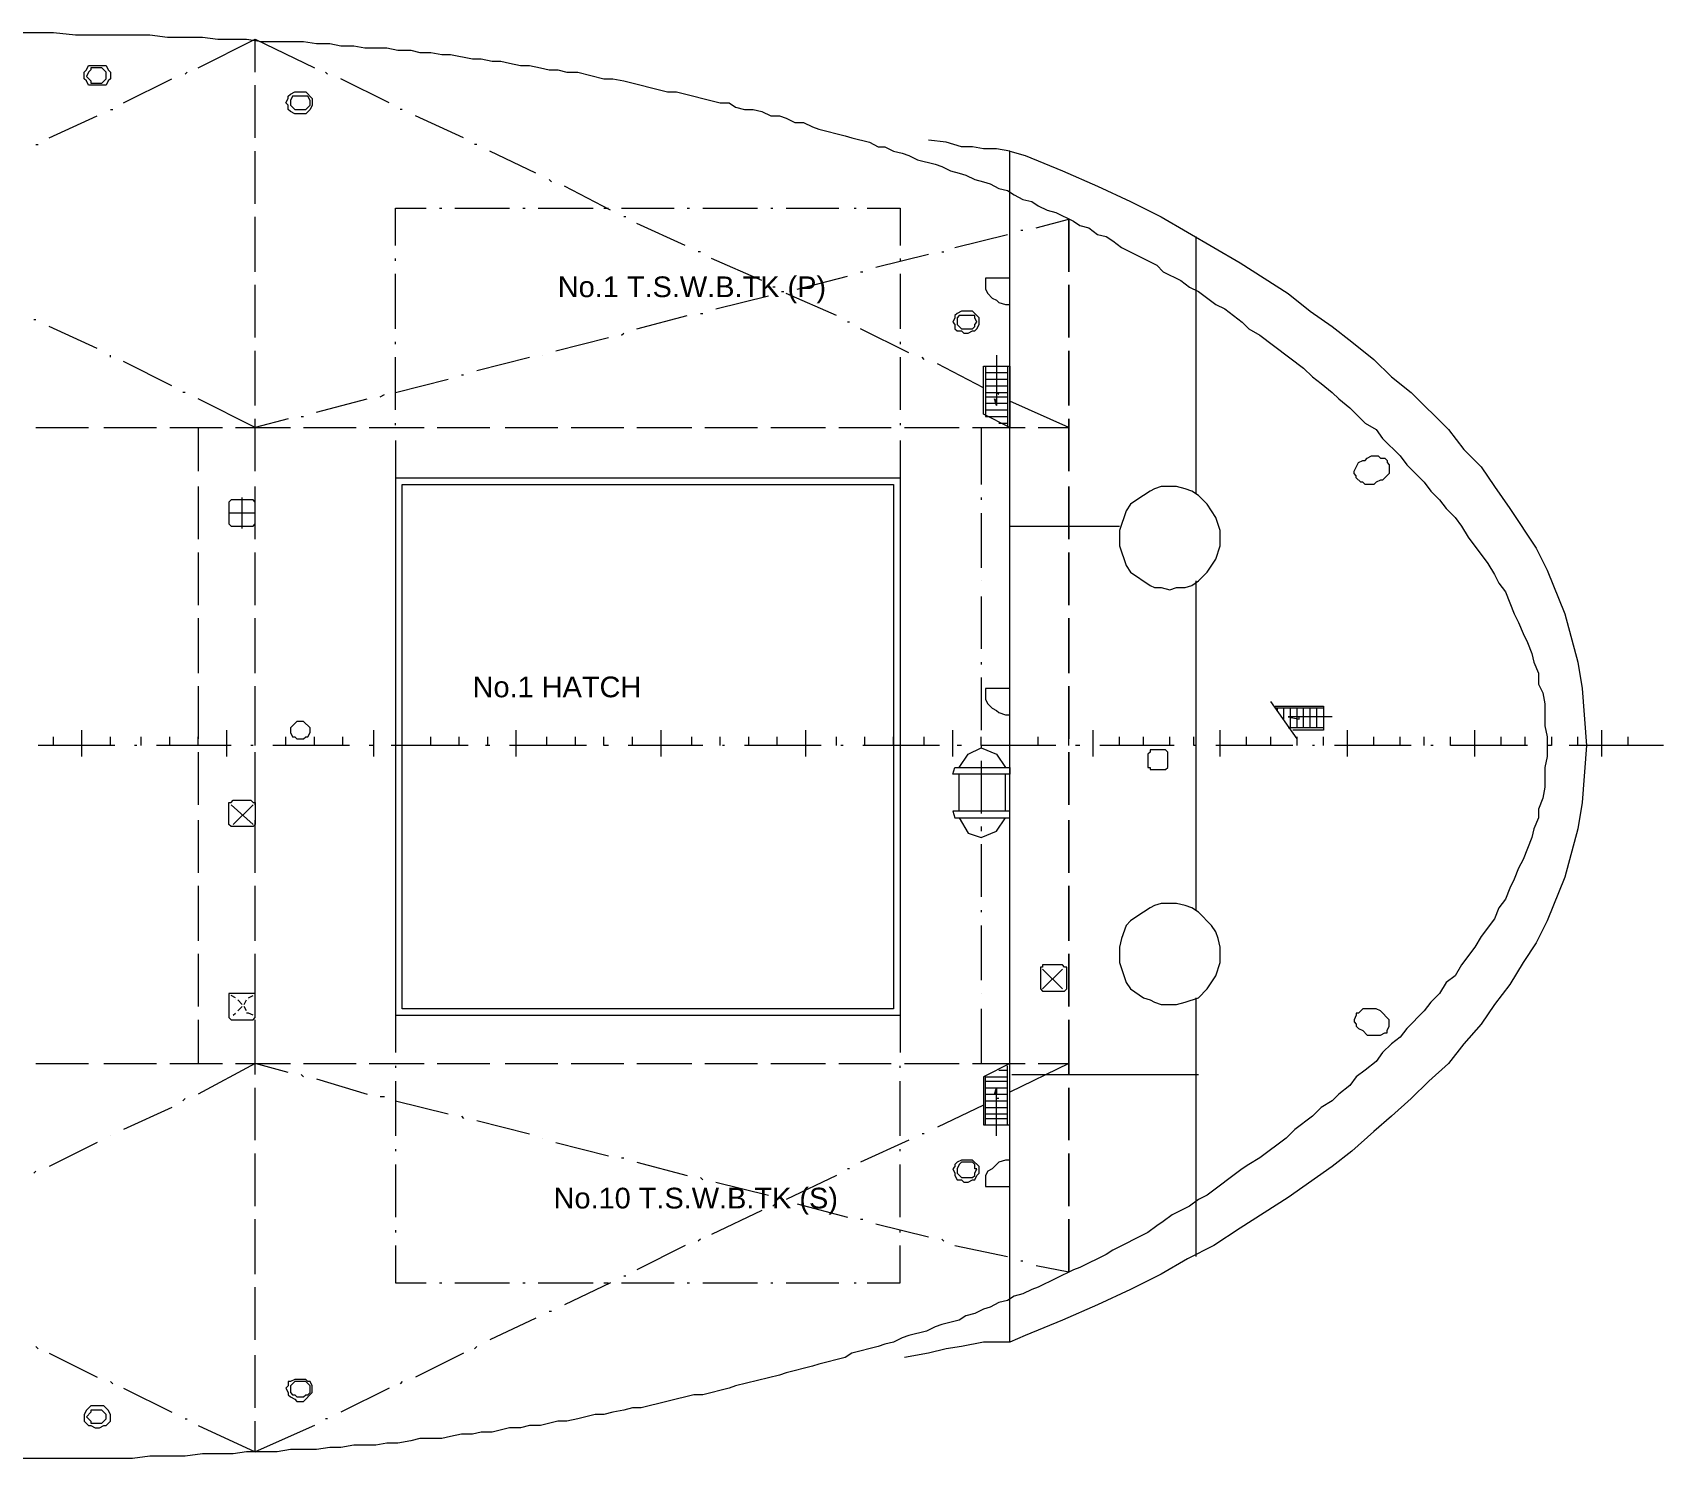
# Model space of a CAD drawing. Header units: millimetres. Extents: x -1005 to 291095, y -4225 to 50669.
# Drawn here: x 239886 to 291095, y 872 to 45641 of the extents above; entities that cross this region are included whole.
import ezdxf

# ---------------------------------------------------------------- set-up
doc = ezdxf.new("R2010")
doc.units = ezdxf.units.MM
doc.layers.add('PDF_Geomertry', color=7, linetype='Continuous')
doc.styles.get("Standard").update_dxf_attribs({"font": 'arial.ttf'})

msp = doc.modelspace()

# ---------------------------------------------------------------- linework, layer by layer
at = {"layer": 'PDF_Geomertry', "lineweight": 5}
for points in [[(237785, 45641), (240540, 45641), (241229, 45572), (243571, 45572), (244122, 45503), (245224, 45503), (245706, 45434), (246601, 45434), (247083, 45365), (248392, 45365), (248805, 45297), (249219, 45297), (249563, 45228), (249976, 45228), (250321, 45159), (251009, 45159), (251354, 45090), (251767, 45090), (252042, 45021), (252387, 45021), (252731, 44952), (253007, 44952), (253696, 44814), (253971, 44814), (254315, 44746), (254591, 44746), (254866, 44677), (255211, 44608), (255486, 44608), (255831, 44539), (256106, 44470), (256382, 44470), (256657, 44401), (257002, 44401), (257828, 44195), (258104, 44195), (258448, 44126), (259825, 43781), (260101, 43781), (261478, 43437), (261754, 43437), (261961, 43299), (262236, 43230), (262512, 43230), (262787, 43161), (263063, 43024), (263338, 43024), (263545, 42955), (263820, 42817), (264096, 42817), (264371, 42679), (264578, 42610), (265404, 42404), (265611, 42335), (266162, 42197), (266437, 42059), (266644, 42059), (266920, 41922), (267195, 41853), (267402, 41784), (267677, 41646), (268228, 41508), (268435, 41440), (268710, 41302), (268986, 41233), (269192, 41164), (269468, 41026), (269743, 40957), (269950, 40889), (270226, 40751), (270501, 40682), (270708, 40544), (270983, 40406), (271259, 40338), (271465, 40200), (271741, 40062), (272016, 39993), (272567, 39718), (272774, 39580), (273049, 39511), (273325, 39304), (273600, 39236), (273807, 39098), (274083, 38891), (275185, 38340), (275391, 38134), (275942, 37858), (276218, 37651), (276493, 37514), (277044, 37100), (277320, 36963), (277871, 36549), (278077, 36343), (278422, 36136), (279799, 35103), (280075, 34828), (280350, 34621), (280695, 34345), (280901, 34139), (281246, 33863), (281728, 33381), (282072, 33175), (282279, 32899), (282830, 32348), (283036, 32073), (283587, 31522), (283794, 31246), (284069, 30971), (284276, 30695), (284552, 30420), (284758, 30144), (284965, 29800), (285585, 28973), (285791, 28629), (285929, 28353), (286136, 28078), (286411, 27389), (286549, 27114), (286687, 26769), (286824, 26494), (286962, 26149), (287031, 25874), (287169, 25529), (287169, 25185), (287307, 24910), (287375, 24565), (287375, 23876), (287444, 23532), (287444, 23257)], [(245086, 44539), (246877, 45434), (248737, 44539)], [(246877, 44401), (246877, 45434)], [(242744, 43437), (244260, 44195)], [(244673, 44332), (244742, 44401)], [(249150, 44332), (249081, 44401)], [(251078, 43437), (249563, 44195)], [(246877, 42335), (246877, 43988)], [(240403, 42335), (241918, 43024)], [(242331, 43230), (242400, 43230)], [(251491, 43230), (251423, 43230)], [(253420, 42335), (251905, 43024)], [(239989, 42128), (240058, 42128)], [(253833, 42128), (253764, 42128)], [(270570, 41922), (270157, 41991), (269743, 41991), (269399, 42059), (269055, 42059), (268573, 42197), (268022, 42266)], [(246877, 40269), (246877, 41922)], [(255693, 41233), (254247, 41922)], [(270570, 4523), (270570, 41922), (271052, 41784), (272223, 41302), (273325, 40820), (274358, 40338), (275322, 39855), (277802, 38409), (279317, 37445), (280006, 36894), (280695, 36412), (281314, 35930), (282003, 35379), (282554, 34828), (283174, 34345), (284345, 33175), (284827, 32555), (285378, 32004), (285791, 31384), (286273, 30695), (287100, 29455), (287444, 28767), (287995, 27389), (288409, 25874), (288546, 25047), (288684, 23257), (288546, 21466), (288409, 20639), (287995, 19124), (287444, 17747), (287100, 17058), (286687, 16438), (286273, 15749), (285791, 15129), (285378, 14509), (284827, 13890), (284345, 13270), (283725, 12719), (283174, 12168), (282554, 11617), (282003, 11135), (281314, 10515), (280695, 10033), (279317, 9068), (277802, 8104), (276975, 7553), (276149, 7140), (275322, 6658), (274358, 6176), (273325, 5693), (272223, 5211), (271052, 4729), (270570, 4523), (269743, 4523), (269055, 4385), (268573, 4316), (268022, 4178), (267264, 4040)], [(256175, 40957), (256106, 41026)], [(258035, 40062), (256588, 40820)], [(251285, 38960), (251285, 40131), (252249, 40131)], [(252662, 40131), (252731, 40131)], [(253145, 40131), (254866, 40131)], [(255280, 40131), (255349, 40131)], [(255762, 40131), (257484, 40131)], [(257828, 40131), (257966, 40131)], [(258379, 40131), (260032, 40131)], [(260445, 40131), (260514, 40131)], [(260927, 40131), (262649, 40131)], [(263063, 40131), (263131, 40131)], [(263545, 40131), (265198, 40131)], [(265680, 40131), (265749, 40131)], [(266093, 40131), (267126, 40131), (267126, 38960)], [(246877, 38134), (246877, 39855)], [(258517, 39855), (258448, 39855)], [(260376, 38960), (258861, 39649)], [(270914, 39442), (270983, 39442)], [(271396, 39511), (272430, 39787), (272430, 38134), (272430, 39787)], [(268848, 38891), (270501, 39304)], [(276424, 31177), (276424, 39236)], [(251285, 38478), (251285, 38547)], [(260859, 38753), (260790, 38753)], [(262787, 37858), (261203, 38547)], [(266369, 38271), (268022, 38685)], [(267126, 38547), (267126, 38478)], [(268435, 38753), (268504, 38753)], [(251285, 36343), (251285, 38065)], [(263889, 37583), (265473, 37996)], [(265886, 38134), (265955, 38134)], [(267126, 38065), (267126, 36343)], [(270570, 37927), (269812, 37927), (269812, 37583), (269881, 37445), (270019, 37307), (270157, 37238), (270226, 37169), (270432, 37100), (270570, 37100)], [(246877, 36067), (246877, 37720)], [(263200, 37651), (263131, 37651)], [(263407, 37514), (263476, 37514)], [(265129, 36756), (263545, 37445)], [(261341, 36963), (262994, 37376)], [(239989, 36618), (239920, 36618)], [(241918, 35723), (240403, 36412)], [(258861, 36343), (260445, 36756)], [(260859, 36825), (260927, 36825)], [(265542, 36549), (265473, 36549)], [(251285, 35861), (251285, 35930)], [(256313, 35654), (257966, 36067)], [(258379, 36136), (258448, 36205)], [(267402, 35585), (265886, 36343)], [(267126, 35930), (267126, 35861)], [(242331, 35447), (242331, 35516)], [(246877, 33932), (246877, 35654)], [(251285, 33794), (251285, 35447)], [(253833, 35034), (255486, 35447)], [(255900, 35516), (255900, 35516)], [(267126, 35447), (267126, 33794)], [(267884, 35379), (267815, 35447)], [(270157, 35516), (270157, 33932)], [(244260, 34552), (242744, 35310)], [(253351, 34896), (253420, 34896)], [(269743, 34483), (268297, 35241)], [(269812, 35172), (269812, 33588), (270501, 33588)], [(269812, 34965), (270501, 34965)], [(270501, 35172), (270501, 33243)], [(244673, 34345), (244604, 34345)], [(251285, 34345), (252938, 34759)], [(269812, 34759), (270501, 34759)], [(269812, 34552), (270501, 34552)], [(269812, 34345), (270501, 34345)], [(270226, 34277), (270157, 34345)], [(247910, 33519), (246877, 33243), (245086, 34139)], [(248805, 33726), (250390, 34139)], [(250803, 34208), (250941, 34277)], [(269812, 34208), (270501, 34208)], [(269812, 34001), (270501, 34001)], [(271465, 33243), (272430, 33243), (270570, 34070)], [(246877, 31866), (246877, 33519)], [(248323, 33588), (248392, 33588)], [(251285, 33312), (251285, 33381)], [(267126, 33381), (267126, 33312)], [(269812, 33794), (270501, 33794)], [(270226, 33381), (270501, 33381)], [(239989, 33243), (241642, 33243)], [(242124, 33243), (243777, 33243)], [(244191, 33243), (245844, 33243)], [(245086, 33243), (245086, 31866)], [(246257, 33243), (247979, 33243)], [(248392, 33243), (250045, 33243)], [(250458, 33243), (252180, 33243)], [(251285, 32830), (251285, 31659), (267126, 31659), (267126, 14785), (267126, 13614)], [(252593, 33243), (254247, 33243)], [(254729, 33243), (256382, 33243)], [(256795, 33243), (258448, 33243)], [(258861, 33243), (260583, 33243)], [(260996, 33243), (262649, 33243)], [(263063, 33243), (264784, 33243)], [(265198, 33243), (266851, 33243)], [(267126, 32830), (267126, 31659)], [(267264, 33243), (268986, 33243)], [(269399, 33243), (271052, 33243)], [(269675, 33243), (269675, 31453)], [(245086, 31384), (245086, 29731)], [(246877, 29731), (246877, 31384)], [(251285, 31659), (251285, 14785), (267126, 14785)], [(246464, 30075), (246464, 31039)], [(269675, 31039), (269675, 30971)], [(246877, 30557), (246050, 30557)], [(269675, 30557), (269675, 28835)], [(270570, 30144), (274014, 30144)], [(245086, 29318), (245086, 27665)], [(246877, 27665), (246877, 29318)], [(269675, 28422), (269675, 28422)], [(276424, 18091), (276424, 28422)], [(269675, 27940), (269675, 26287)], [(245086, 27251), (245086, 25529)], [(246877, 25529), (246877, 27251)], [(269675, 25874), (269675, 25805)], [(245086, 25116), (245086, 23463)], [(246877, 23463), (246877, 25116)], [(269675, 25392), (269675, 23739)], [(270570, 25047), (269812, 25047), (269812, 24703), (269881, 24565), (270019, 24427), (270157, 24359), (270226, 24290), (270432, 24221), (270570, 24221)], [(279593, 23463), (278766, 24634)], [(278904, 24496), (280419, 24496), (280419, 23739), (279455, 23739)], [(280419, 24427), (278904, 24427)], [(278973, 24359), (278973, 24427)], [(279179, 24083), (279179, 24427)], [(279386, 23808), (279386, 24427)], [(279593, 23808), (279593, 24427)], [(280695, 24152), (279661, 24152)], [(279799, 23808), (279799, 24427)], [(280006, 23808), (280006, 24427)], [(280212, 23808), (280212, 24427)], [(241436, 22912), (241436, 23739)], [(245982, 22912), (245982, 23739)], [(250596, 22912), (250596, 23739)], [(255073, 22912), (255073, 23739)], [(259619, 22912), (259619, 23739)], [(264165, 22912), (264165, 23739)], [(268779, 22912), (268779, 23739)], [(273187, 22912), (273187, 23739)], [(277182, 22912), (277182, 23739)], [(280419, 23808), (279317, 23808)], [(281177, 22912), (281177, 23739)], [(285171, 22912), (285171, 23739)], [(289166, 22912), (289166, 23739)], [(287582, 23532), (287582, 23257), (287444, 23257), (287444, 22912), (287375, 22568), (287375, 21948), (287307, 21604), (287169, 21259), (287169, 20984), (287031, 20639), (286962, 20364), (286687, 19675), (286549, 19400), (286411, 19055), (286273, 18780), (286136, 18435), (285929, 18160), (285791, 17815), (285378, 17264), (285171, 16920), (284758, 16369), (284552, 16025), (284276, 15818), (284069, 15474), (283794, 15198), (283587, 14923), (283036, 14372), (282830, 14096), (282554, 13890), (282279, 13614), (282072, 13339), (281728, 13063), (281452, 12856), (281246, 12581), (280901, 12305), (280695, 12099), (280350, 11892), (280075, 11617), (279524, 11203), (279248, 10928), (278422, 10308), (278077, 10101), (277871, 9964), (276769, 9137), (276493, 8999), (276218, 8793), (275667, 8517), (275391, 8311), (275185, 8173), (274909, 7966), (273807, 7415), (273600, 7278), (272774, 6864), (272567, 6795), (271465, 6244), (271259, 6176), (270983, 6038), (270708, 5969), (270501, 5831), (270226, 5762), (269950, 5625), (269743, 5556), (269468, 5418), (269192, 5349), (268986, 5211), (268435, 5074), (268228, 5005), (267953, 4867), (267402, 4729), (267195, 4660), (266920, 4523), (266644, 4454), (266437, 4385), (265611, 4178), (265404, 4040), (264578, 3834), (264371, 3765), (263545, 3558), (263338, 3489), (261961, 3145), (261754, 3076), (260927, 2870), (260652, 2870), (258999, 2456), (258723, 2456), (258448, 2387), (258104, 2319), (257828, 2250), (257553, 2250), (257002, 2112), (256657, 2043), (256382, 2043), (255831, 1905), (255486, 1905), (255211, 1836), (254866, 1836), (254315, 1699), (253971, 1699), (253696, 1630), (253351, 1630), (253007, 1561), (252731, 1492), (252042, 1492), (251767, 1423), (251354, 1354), (251009, 1354), (250665, 1285), (249976, 1285), (249563, 1217), (249219, 1217), (248805, 1148), (247979, 1148), (247566, 1079), (246601, 1079), (246188, 1010), (245224, 1010), (244673, 941), (243571, 941), (243020, 872), (239232, 872)], [(242469, 23257), (240058, 23257)], [(240540, 23257), (240540, 23532)], [(242331, 23257), (242331, 23532)], [(243158, 23257), (243089, 23257)], [(243295, 23257), (243295, 23532)], [(246119, 23257), (243777, 23257)], [(244191, 23257), (244191, 23532)], [(245086, 23257), (245086, 23532)], [(245086, 23050), (245086, 21397)], [(246877, 21397), (246877, 20777), (246808, 20708), (246739, 20708), (246188, 20708), (246119, 20708), (246050, 20777), (246050, 21397), (246050, 21466), (246119, 21466), (246188, 21535), (246739, 21535), (246808, 21466), (246877, 21466), (246877, 21397), (246877, 23050)], [(246808, 23257), (246739, 23257)], [(246877, 23257), (246877, 23532)], [(249838, 23257), (247428, 23257)], [(247841, 23257), (247841, 23532)], [(248737, 23257), (248737, 23532)], [(249632, 23257), (249632, 23532)], [(250596, 23257), (250458, 23257)], [(253558, 23257), (251147, 23257)], [(251491, 23257), (251491, 23532)], [(252387, 23257), (252387, 23532)], [(253282, 23257), (253282, 23532)], [(254247, 23257), (254109, 23257)], [(254178, 23257), (254178, 23532)], [(257277, 23257), (254866, 23257)], [(256037, 23257), (256037, 23532)], [(256933, 23257), (256933, 23532)], [(257966, 23257), (257828, 23257), (257828, 23532)], [(260927, 23257), (258586, 23257)], [(258723, 23257), (258723, 23532)], [(260583, 23257), (260583, 23532)], [(261478, 23257), (261478, 23532)], [(261616, 23257), (261547, 23257)], [(264647, 23257), (262236, 23257)], [(262374, 23257), (262374, 23532)], [(263269, 23257), (263269, 23532)], [(265129, 23257), (265129, 23532)], [(265335, 23257), (265267, 23257)], [(268366, 23257), (265955, 23257)], [(266024, 23257), (266024, 23532)], [(266920, 23257), (266920, 23532)], [(267884, 23257), (267884, 23532)], [(269055, 23257), (268917, 23257)], [(268986, 22568), (269261, 22981), (269675, 23188), (270157, 22981), (270432, 22568)], [(269675, 23257), (269675, 23532)], [(272016, 23257), (269675, 23257), (269675, 23188)], [(270570, 23257), (270570, 23532)], [(271465, 23257), (271465, 23532)], [(272430, 23257), (272430, 23532)], [(272774, 23257), (272636, 23257)], [(275736, 23257), (273394, 23257)], [(274014, 23257), (274014, 23532)], [(274771, 23257), (274771, 23532)], [(275598, 23257), (275598, 23532)], [(276424, 23257), (276355, 23257), (276355, 23532)], [(279455, 23257), (277044, 23257)], [(278008, 23257), (278008, 23532)], [(278766, 23257), (278766, 23532)], [(279593, 23257), (279593, 23532)], [(280144, 23257), (280075, 23257)], [(280419, 23257), (280419, 23532)], [(283174, 23257), (280763, 23257)], [(282003, 23257), (282003, 23532)], [(282830, 23257), (282830, 23532)], [(283587, 23257), (283587, 23532)], [(283863, 23257), (283794, 23257)], [(286824, 23257), (284414, 23257), (284414, 23532)], [(285998, 23257), (285998, 23532)], [(286756, 23257), (286756, 23532)], [(291095, 23257), (288133, 23257)], [(288409, 23257), (288409, 23532)], [(289993, 23257), (289993, 23532)], [(269675, 22774), (269675, 21121)], [(268986, 21190), (268986, 22361)], [(270432, 21190), (270432, 22361)], [(246808, 20777), (246119, 21397)], [(246188, 20777), (246808, 21397)], [(245086, 20915), (245086, 19262)], [(246877, 19262), (246877, 20915)], [(268986, 20984), (269261, 20502), (269675, 20364), (270157, 20570), (270432, 20984)], [(269675, 20708), (269675, 20570)], [(269675, 20157), (269675, 18504)], [(245086, 18849), (245086, 17127)], [(246877, 17127), (246877, 18849)], [(269675, 18091), (269675, 18022)], [(269675, 17609), (269675, 15887)], [(245086, 16713), (245086, 15060)], [(246877, 15060), (246877, 16713)], [(271603, 16231), (272223, 15611)], [(272223, 16231), (271603, 15611)], [(246257, 15336), (246119, 15405)], [(246670, 15336), (246808, 15405)], [(269675, 15474), (269675, 15474)], [(246188, 14785), (246257, 14854), (246257, 14854)], [(246257, 15267), (246257, 15267)], [(246464, 15129), (246326, 15267)], [(246326, 14923), (246464, 15060), (246464, 15060)], [(246464, 15060), (246464, 15060)], [(246532, 15129), (246601, 15267)], [(246601, 14923), (246532, 15060)], [(246808, 14785), (246670, 14854), (246601, 14854)], [(246670, 15267), (246670, 15267)], [(269675, 14992), (269675, 13270)], [(276424, 7209), (276424, 15336)], [(245086, 14647), (245086, 13270)], [(246877, 12925), (246877, 14647)], [(251285, 14785), (251285, 13614)], [(239989, 13270), (241642, 13270)], [(242124, 13270), (243777, 13270)], [(244191, 13270), (245844, 13270)], [(247910, 12994), (246877, 13270), (245086, 12305)], [(246257, 13270), (247979, 13270)], [(248323, 12925), (248392, 12856)], [(248392, 13270), (250045, 13270)], [(250458, 13270), (252180, 13270)], [(251285, 13201), (251285, 13132)], [(252593, 13270), (254247, 13270)], [(254729, 13270), (256382, 13270)], [(256795, 13270), (258448, 13270)], [(258861, 13270), (260583, 13270)], [(260996, 13270), (262649, 13270)], [(263063, 13270), (264784, 13270)], [(265198, 13270), (266851, 13270)], [(267126, 13132), (267126, 13201)], [(267264, 13270), (268986, 13270)], [(269399, 13270), (271052, 13270)], [(269812, 11341), (269812, 12856), (270501, 12856)], [(270226, 13063), (270501, 13063)], [(270501, 11341), (270501, 13201)], [(271465, 13270), (272430, 13270), (270570, 12374)], [(270639, 12925), (276493, 12925)], [(246877, 10859), (246877, 12512)], [(248805, 12788), (250390, 12305)], [(251285, 12719), (251285, 10997)], [(267126, 10997), (267126, 12719)], [(269812, 12719), (270501, 12719)], [(269812, 12512), (270501, 12512)], [(269812, 12305), (270501, 12305)], [(270157, 10997), (270157, 12512)], [(244260, 11892), (242744, 11203)], [(244673, 12168), (244604, 12099)], [(250803, 12237), (250941, 12237)], [(251285, 12099), (252938, 11686)], [(269743, 11961), (268297, 11272)], [(269812, 12099), (270501, 12099)], [(269812, 11892), (270501, 11892)], [(270226, 12168), (270157, 12168)], [(253351, 11617), (253420, 11548)], [(253833, 11479), (255486, 11066)], [(269812, 11686), (270501, 11686)], [(269812, 11548), (270501, 11548)], [(241918, 10790), (240403, 10033)], [(242331, 10997), (242331, 10997)], [(255900, 10928), (255900, 10928)], [(256313, 10790), (257966, 10377)], [(267402, 10859), (265886, 10170)], [(267884, 11066), (267815, 11066)], [(246877, 8793), (246877, 10446)], [(251285, 10584), (251285, 10515)], [(258379, 10308), (258448, 10308)], [(267126, 10515), (267126, 10584)], [(239989, 9895), (239920, 9826)], [(251285, 10101), (251285, 8448)], [(258861, 10170), (260445, 9757)], [(265129, 9757), (263545, 8999)], [(265542, 9964), (265473, 9964)], [(267126, 8448), (267126, 10101)], [(270570, 10239), (270432, 10239), (270226, 10170), (270019, 9964), (269881, 9895), (269812, 9757), (269812, 9413), (270570, 9413)], [(260859, 9688), (260927, 9619)], [(261341, 9550), (262994, 9137)], [(263200, 8862), (263131, 8793)], [(263407, 8999), (263476, 8999)], [(263889, 8862), (265473, 8448)], [(246877, 6658), (246877, 8380)], [(262787, 8655), (261203, 7897)], [(265886, 8380), (265955, 8380)], [(266369, 8242), (268022, 7829)], [(251285, 8035), (251285, 7966)], [(260859, 7760), (260790, 7691)], [(267126, 7966), (267126, 8035)], [(268435, 7760), (268504, 7691)], [(251285, 7553), (251285, 6382), (252249, 6382)], [(260376, 7553), (258861, 6795)], [(266093, 6382), (267126, 6382), (267126, 7553)], [(268848, 7553), (270501, 7209)], [(270914, 7071), (270983, 7071)], [(271396, 6933), (272430, 6727)], [(246877, 4591), (246877, 6244)], [(252662, 6382), (252731, 6382)], [(253145, 6382), (254866, 6382)], [(255280, 6382), (255349, 6382)], [(255762, 6382), (257484, 6382)], [(258035, 6382), (256588, 5693)], [(257828, 6382), (257966, 6382)], [(258379, 6382), (260032, 6382)], [(258517, 6589), (258448, 6589)], [(260445, 6382), (260514, 6382)], [(260927, 6382), (262649, 6382)], [(263063, 6382), (263131, 6382)], [(263545, 6382), (265198, 6382)], [(265680, 6382), (265749, 6382)], [(255693, 5280), (254247, 4591)], [(256175, 5487), (256106, 5487)], [(239989, 4385), (240058, 4316)], [(240403, 4178), (241918, 3421)], [(246877, 2456), (246877, 4109)], [(253420, 4178), (251905, 3421)], [(253833, 4385), (253764, 4316)], [(242331, 3283), (242400, 3214)], [(242744, 3076), (244260, 2319)], [(251078, 3076), (249563, 2319)], [(251491, 3283), (251423, 3214)], [(244673, 2112), (244742, 2112)], [(249150, 2112), (249081, 2112)], [(245086, 1905), (246877, 1079), (246877, 2043)], [(248737, 1905), (246877, 1079)]]:
    msp.add_lwpolyline(points, dxfattribs=at)
for points in [[(241987, 44608), (242193, 44608), (242262, 44470), (242331, 44401), (242331, 44195), (242262, 44126), (242193, 43988), (241987, 43988), (241849, 43988), (241642, 43988), (241573, 44126), (241505, 44195), (241505, 44401), (241573, 44470), (241642, 44608), (241849, 44608)], [(241987, 44539), (241849, 44539), (241711, 44539), (241711, 44470), (241642, 44401), (241573, 44263), (241711, 44126), (241711, 44057), (241849, 44057), (241987, 44057), (242056, 44057), (242193, 44195), (242193, 44401), (242056, 44539)], [(248392, 43781), (248461, 43781), (248668, 43575), (248668, 43368), (248599, 43230), (248461, 43093), (248392, 43093), (248186, 43093), (248117, 43093), (247979, 43161), (247910, 43230), (247910, 43368), (247841, 43437), (247910, 43575), (247910, 43644), (247979, 43712), (248117, 43781), (248186, 43781)], [(248392, 43644), (248186, 43644), (248048, 43644), (247979, 43506), (247979, 43368), (248117, 43230), (248186, 43230), (248392, 43230), (248461, 43230), (248599, 43368), (248599, 43506), (248530, 43644)], [(272430, 37720), (272430, 36067)], [(269261, 36894), (269124, 36894), (269055, 36894), (268917, 36825), (268848, 36756), (268848, 36687), (268779, 36549), (268848, 36481), (268848, 36343), (268917, 36274), (269055, 36274), (269124, 36205), (269261, 36205), (269399, 36274), (269468, 36274), (269537, 36343), (269606, 36481), (269606, 36687), (269399, 36894)], [(269261, 36343), (269399, 36343), (269468, 36412), (269468, 36481), (269537, 36549), (269468, 36687), (269468, 36756), (269261, 36756), (269124, 36756), (268986, 36756), (268917, 36687), (268917, 36481), (269055, 36343), (269124, 36343)], [(272430, 35654), (272430, 33932)], [(270570, 33243), (269743, 33657), (269743, 35172), (270570, 35172)], [(270157, 34139), (270157, 33932), (270088, 34139), (270157, 33932)], [(272430, 33519), (272430, 31866)], [(282485, 32073), (282485, 31797), (282279, 31590), (282210, 31590), (282072, 31522), (282003, 31453), (281728, 31453), (281659, 31522), (281590, 31522), (281452, 31659), (281452, 31728), (281383, 31797), (281383, 31866), (281521, 32141), (281659, 32210), (281728, 32210), (281797, 32279), (281934, 32348), (282141, 32348), (282210, 32279), (282348, 32279), (282416, 32210), (282416, 32141), (282485, 32073)], [(251491, 14992), (251491, 31453), (266920, 31453), (266920, 14992)], [(272430, 31384), (272430, 29731)], [(275598, 28147), (275804, 28216), (276080, 28216), (276287, 28284), (276493, 28422), (276769, 28698), (277044, 29111), (277182, 29524), (277182, 30006), (277044, 30420), (276769, 30833), (276493, 31108), (276287, 31246), (276080, 31315), (275804, 31384), (275322, 31384), (275116, 31315), (274978, 31246), (274565, 30971), (274358, 30833), (274220, 30626), (274014, 30006), (274014, 29524), (274220, 28904), (274358, 28698), (274978, 28284), (275116, 28216), (275322, 28216), (275598, 28147)], [(246739, 30144), (246808, 30144), (246877, 30213), (246877, 30833), (246877, 30902), (246808, 30971), (246739, 30971), (246188, 30971), (246119, 30971), (246050, 30902), (246050, 30833), (246050, 30213), (246119, 30144), (246188, 30144)], [(272430, 29318), (272430, 27665)], [(272430, 27251), (272430, 25529)], [(272430, 25116), (272430, 23463)], [(279661, 24152), (279317, 24152), (279661, 24083), (279661, 24152)], [(279661, 24152), (279317, 24152), (279661, 24083), (279661, 24152)], [(279661, 24152), (279317, 24152), (279661, 24083), (279661, 24152)], [(248254, 23463), (248392, 23463), (248461, 23532), (248530, 23532), (248599, 23670), (248599, 23808), (248392, 24014), (248186, 24014), (247979, 23808), (247979, 23670), (248048, 23532), (248117, 23532), (248186, 23463), (248254, 23463)], [(272430, 23050), (272430, 21397)], [(275460, 23119), (274978, 23119), (274978, 23050), (274909, 22981), (274909, 22568), (274978, 22568), (274978, 22499), (275460, 22499), (275529, 22568), (275529, 22981), (275529, 23050)], [(270570, 22361), (268779, 22361), (268848, 22568), (270570, 22568)], [(270570, 20984), (270570, 21190), (268779, 21190), (268848, 20984)], [(272430, 20915), (272430, 19262)], [(272430, 18849), (272430, 17127)], [(275598, 15129), (275804, 15129), (276080, 15198), (276493, 15336), (276769, 15611), (277044, 16025), (277182, 16438), (277182, 16920), (277113, 17196), (277044, 17402), (276906, 17609), (276493, 18022), (276287, 18160), (276080, 18229), (275804, 18298), (275322, 18298), (275116, 18229), (274978, 18160), (274565, 17884), (274358, 17747), (274220, 17609), (274083, 17196), (274014, 16920), (274014, 16438), (274220, 15818), (274358, 15611), (274771, 15336), (274978, 15267), (275116, 15198), (275322, 15129), (275598, 15129)], [(272430, 16713), (272430, 15060)], [(272223, 15543), (272292, 15543), (272361, 15611), (272361, 15680), (272361, 16231), (272361, 16300), (272292, 16300), (272223, 16369), (271603, 16369), (271603, 16300), (271534, 16300), (271534, 16231), (271534, 15680), (271534, 15611), (271603, 15543)], [(246739, 15474), (246188, 15474), (246119, 15474), (246050, 15474), (246050, 15405), (246050, 14785), (246050, 14716), (246119, 14647), (246188, 14647), (246739, 14647), (246808, 14647), (246877, 14716), (246877, 14785), (246877, 15405), (246877, 15474), (246808, 15474)], [(282485, 14441), (282485, 14647), (282210, 14923), (282072, 14992), (281659, 14992), (281521, 14854), (281452, 14854), (281452, 14785), (281383, 14647), (281383, 14578), (281452, 14509), (281452, 14441), (281521, 14372), (281659, 14303), (281797, 14165), (282141, 14165), (282210, 14165), (282348, 14234), (282416, 14234), (282416, 14303), (282485, 14441)], [(272430, 14647), (272430, 12925)], [(270570, 13270), (269743, 12856), (269743, 11341), (270570, 11341)], [(270157, 12512), (270088, 12305), (270157, 12512), (270157, 12305)], [(272430, 12512), (272430, 10859)], [(272430, 10446), (272430, 8793)], [(269261, 10239), (269124, 10239), (269055, 10239), (268917, 10170), (268848, 10101), (268848, 10033), (268779, 9964), (268848, 9826), (268848, 9757), (268917, 9619), (269055, 9619), (269124, 9550), (269261, 9550), (269399, 9619), (269468, 9619), (269537, 9757), (269606, 9826), (269606, 10033), (269399, 10239)], [(269261, 9688), (269399, 9688), (269468, 9757), (269468, 9826), (269537, 9964), (269468, 9964), (269468, 10101), (269399, 10170), (269261, 10170), (269124, 10170), (269055, 10170), (268986, 10101), (268917, 9964), (268917, 9826), (269055, 9688), (269124, 9688)], [(272430, 8380), (272430, 6727)], [(248392, 3352), (248186, 3352), (248117, 3352), (247979, 3283), (247910, 3283), (247910, 3145), (247841, 3076), (247910, 2938), (247910, 2870), (247979, 2801), (248117, 2732), (248186, 2663), (248392, 2663), (248668, 2938), (248668, 3145), (248599, 3283), (248530, 3283), (248461, 3352)], [(248392, 2801), (248461, 2870), (248530, 2870), (248599, 2938), (248599, 3145), (248461, 3283), (248392, 3283), (248186, 3283), (248117, 3283), (247979, 3145), (247979, 2938), (248048, 2870), (248117, 2870), (248186, 2801)], [(241987, 2525), (241849, 2525), (241711, 2525), (241573, 2387), (241505, 2250), (241505, 2043), (241642, 1905), (241711, 1905), (241849, 1836), (241987, 1836), (242124, 1905), (242193, 1905), (242331, 2043), (242331, 2250), (242262, 2387), (242124, 2525)], [(241987, 1974), (242056, 1974), (242193, 2112), (242193, 2250), (242056, 2387), (241987, 2387), (241849, 2387), (241711, 2387), (241711, 2319), (241573, 2181), (241711, 2043), (241711, 1974), (241849, 1974)]]:
    msp.add_lwpolyline(points, close=True, dxfattribs=at)

# ---------------------------------------------------------------- texts
for s, p in [('No.1 T.S.W.B.TK (P)', (256377, 37335)), ('No.1 HATCH', (253702, 24771)), ('No.10 T.S.W.B.TK (S)', (256245, 8720))]:
    msp.add_text(s, height=650).set_placement(p)

doc.saveas('drawing.dxf')
